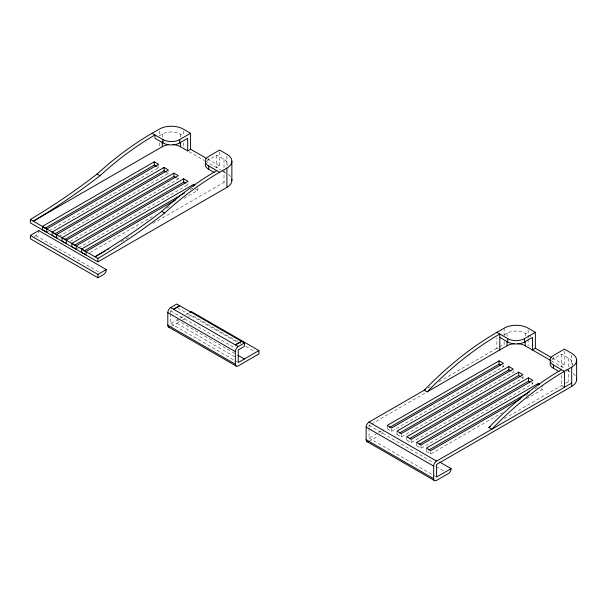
<?xml version="1.0" encoding="UTF-8"?>
<svg xmlns="http://www.w3.org/2000/svg" width="607" height="607" viewBox="0 0 607 607"><rect width="100%" height="100%" fill="white"/><g stroke="black" fill="none" stroke-linecap="round" stroke-linejoin="round"><path stroke-width="0.46" stroke-dasharray="3.04 2.28" d="M170.711 313.637L170.711 323.523L179.247 318.584M180.059 318.121L184.9 315.314M185.704 314.843L188.936 312.977M171.478 326.429L181.675 320.534M182.479 320.071L188.132 316.793M188.936 316.33L191.357 314.927L237.747 341.711M159.034 135.991L162.259 134.132A12.838 7.413 0 0 1 180.416 134.132L183.648 135.991M34.303 236.518L35.881 235.615A4.112 2.375 -60 0 0 38.56 231.988M46.769 232.253L48.408 231.313M49.22 230.842L158.624 167.676L158.624 165.165M56.58 237.914L58.211 236.973M59.031 236.502L168.435 173.336L168.435 171.66M206.866 161.121A11.814 6.821 0 0 1 208.74 159.709L216.729 155.096L223.998 159.292A12.838 7.413 0 0 1 227.648 165.499M70.465 241.222L178.238 178.997L178.238 177.32M219.635 151.94L219.635 165.999L216.729 167.676L216.729 155.096M76.186 249.242L77.825 248.293M78.637 247.823L188.041 184.665L188.041 182.98M190.226 189.695L193.489 187.806L193.489 186.129M90.079 252.542L152.129 216.722M166.826 208.231L170.908 205.879M183.967 198.337L197.852 190.325L197.852 187.806M121.119 241.753L129.283 237.034M152.964 223.368L223.998 182.358A12.838 7.413 0 0 0 226.039 180.818M170.711 312.734L170.711 310.943L172.236 310.063M503.818 335.056L507.042 333.19A12.838 7.413 0 0 1 525.199 333.19L530.852 336.453M428.041 388.025L430.5 386.606M438.929 381.742L498.491 347.356M499.295 346.885L504.136 344.093M369.041 427.245L369.041 425.446L370.68 424.498M371.499 424.027L425.537 392.828M369.041 428.14L369.041 438.026L377.918 432.897M378.722 432.434L383.571 429.642M387.198 425.446L387.198 428.8L388.829 427.859M369.041 441.38L378.336 436.016M387.198 428.8L391.561 431.319L503.408 366.734L503.408 365.057M397.008 431.941L397.008 434.46L398.64 433.519M397.008 434.46L401.364 436.979L513.219 372.402L513.219 369.883M406.811 436.767L406.811 440.121L408.443 439.18M551.649 360.179A11.814 6.821 0 0 1 553.531 358.767L561.521 354.154L568.782 358.35A12.838 7.413 0 0 1 572.431 364.557M406.811 440.121L411.167 442.64L523.022 378.062L523.022 376.386M416.614 442.427L416.614 445.781L418.246 444.84M564.419 350.998L564.419 365.057L561.521 366.734L561.521 354.154M416.614 445.781L420.977 448.3L532.825 383.723L532.825 382.046M426.418 448.087L426.418 451.441L428.056 450.5M535.01 388.753L537.461 387.334M525.487 395.923L528.75 394.042M426.418 451.441L430.78 453.96L502.626 412.479M526.307 398.807L542.635 389.383L542.635 386.029M504.394 418.587L564.745 383.745M565.549 383.275L568.782 381.416A12.838 7.413 0 0 0 569.89 380.688M207.533 159.011L219.635 165.999M552.317 358.069L564.419 365.057M188.974 151.651L204.301 160.506M205.113 160.969L220.766 170.006M221.578 170.476L226.092 173.086M551.513 360.96L565.549 369.064M566.361 369.534L570.876 372.144M498.324 349.124L496.875 348.289L496.875 337.978M564.419 387.281L561.521 385.604L561.521 374.36M157.175 166.842L158.624 167.676M166.978 172.502L168.435 173.336M176.781 178.162L178.238 178.997M186.592 183.822L188.041 184.665M195.666 189.065L197.852 190.325M501.959 365.9L503.408 366.734M521.572 377.22L523.022 378.062M531.375 382.88L532.825 383.723M541.178 388.541L542.635 389.383M238.559 342.173L241.002 343.585M245.888 346.407L254.022 351.104M177.623 307.886L237.034 342.189M170.711 310.943L235 348.061M369.041 425.446L433.337 462.564M35.881 235.615L99.358 272.262M436.001 466.624L444.142 471.32M176.827 319.988L236.237 354.291M176.834 323.341L236.244 357.637M170.711 323.523L234.188 360.171M235 360.641L237.443 362.045M369.041 438.026L432.518 474.674M433.337 475.144L435.773 476.556M572.538 363.593L572.538 365.391M571.688 355.156L571.688 365.262M568.782 358.35L568.782 381.416M553.531 357.091L553.531 358.767M528.105 329.996L528.105 334.586M528.105 335.504L528.105 338.258M528.105 339.184L528.105 345.611M525.199 333.19L525.199 335.883M507.042 333.19L507.042 336.786M504.136 328.159L504.136 335.656M504.136 341.278L504.136 345.77M430.78 451.441L430.78 453.96M420.977 444.946L420.977 448.3M411.167 439.286L411.167 442.64M401.364 433.626L401.364 436.979M391.561 428.8L391.561 431.319M226.904 156.098L226.904 166.197M223.998 159.292L223.998 168.276M223.998 169.778L223.998 182.358M208.74 158.032L208.74 159.709M183.322 130.937L183.322 135.528M183.322 142.88L183.322 146.553M180.416 134.132L180.416 137.728M162.259 134.132L162.259 137.728M159.353 130.937L159.353 135.528M159.353 142.88L159.353 146.553M223.998 171.872A12.838 7.413 0 0 1 226.039 173.405M228.361 174.513A16.95 9.788 0 0 1 230.577 176.72M568.782 370.93A12.838 7.413 0 0 1 569.89 371.659M573.145 373.571A16.95 9.788 0 0 1 575.36 375.786M383.176 431.539A4.112 2.375 -60 0 1 381.416 434.119"/><path stroke-width="0.91" d="M169.596 327.264A4.112 2.375 -60 0 1 167.805 325.2L167.805 312.62A4.112 2.375 -60 0 1 170.711 307.582L176.804 304.016L244.355 343.016L244.355 346.415L238.263 349.935L238.263 362.516L258.901 350.573L191.357 311.573L189.741 312.506M258.901 350.573L258.908 353.927L238.263 365.877A4.112 2.375 -60 0 1 235.357 364.192L235.357 351.612A4.112 2.375 -60 0 1 238.263 346.582L244.355 343.016M231.722 179.194A16.95 9.788 0 0 1 226.904 187.388L97.902 261.86L30.358 222.868L30.35 219.461A628.951 363.123 -60 0 0 97.052 174.08A280.07 161.697 -60 0 1 152.091 133.29L159.353 129.101A16.95 9.788 0 0 1 183.322 129.101L190.583 133.29L190.583 149.223L206.729 158.548M168.018 144.792A12.838 7.413 0 0 0 162.259 146.712L33.256 221.191A628.951 363.123 -60 0 0 99.95 175.757A280.07 161.697 -60 0 1 154.997 134.966L154.997 138.32L162.987 142.933A11.814 6.821 0 0 0 179.687 142.933L187.677 138.32L187.677 150.908L190.583 149.223M152.091 133.29L162.987 139.58A11.814 6.821 0 0 0 179.687 139.58L190.583 133.29M42.414 226.388L154.269 161.803L158.624 164.322L46.769 228.9L42.414 226.388L42.414 229.742L46.769 232.253L46.769 228.9M30.373 235.433L38.78 230.577L106.331 269.576A4.112 2.375 -60 0 1 103.425 274.607L97.924 277.786L30.38 238.786L30.373 235.433L97.924 274.432L97.924 277.786M44.865 228.323L154.269 165.165L156.447 166.417M52.217 232.049L164.072 167.471L168.435 169.983L56.58 234.56L52.217 232.049L52.217 235.402L56.58 237.914L56.58 234.56M54.668 233.983L164.072 170.825L166.25 172.085M62.028 237.709L173.883 173.132L178.238 175.643L66.383 240.22L62.028 237.709L62.028 241.062L66.383 243.582L66.383 240.22M64.479 239.651L173.883 176.485L176.06 177.745M71.831 243.369L183.686 178.792L188.041 181.303L76.186 245.888L71.831 243.369L71.831 246.723L76.186 249.242L76.186 245.888M74.282 245.311L183.686 182.146L185.135 182.98M175.802 199.695L85.997 251.548L85.997 254.902L81.634 252.383L81.634 249.029L193.489 184.452L194.946 185.287M97.902 261.86L97.902 258.461A628.951 363.123 -60 0 0 164.596 213.08A280.07 161.697 -60 0 1 219.635 172.289L226.904 168.093A16.95 9.788 0 0 0 226.904 154.261L219.635 150.066L208.74 156.356A11.814 6.821 0 0 0 208.74 165.999L208.74 169.353L214.339 172.585M84.085 250.972L184.513 192.988M105.61 250.706L94.996 256.784A628.951 363.123 -60 0 0 161.69 211.403A280.07 161.697 -60 0 1 216.729 170.613M107.242 249.765L108.873 248.817M97.924 274.432L106.331 269.576M514.448 343.661A12.838 7.413 0 0 0 507.042 345.77L427.146 391.894L424.24 390.218A280.07 161.697 -60 0 1 496.875 332.348L504.136 328.159A16.95 9.788 0 0 1 528.105 328.159L535.366 332.348L535.366 348.289L551.513 357.606M368.29 441.699A4.112 2.375 -60 0 1 366.135 439.703L366.135 427.123A4.112 2.375 -60 0 1 369.041 422.093L425.583 389.444M496.875 332.348L507.771 338.638A11.814 6.821 0 0 0 524.478 338.638L535.366 332.348M499.781 337.386L507.771 341.999A11.814 6.821 0 0 0 524.478 341.999L532.468 337.386L532.468 349.966L535.366 348.289M499.053 360.869L387.198 425.446L391.561 427.958L503.408 363.381L499.053 360.869L499.053 364.223L389.648 427.389M508.856 366.529L397.008 431.107L401.364 433.626L513.219 369.041L508.856 366.529L508.856 369.883L399.452 433.049M518.666 372.19L406.811 436.767L411.167 439.286L523.022 374.701L518.666 372.19L518.666 375.543L409.262 438.709M528.469 377.85L416.614 442.427L420.977 444.946L532.825 380.369L528.469 377.85L528.469 381.204L419.065 444.37M539.729 384.352L538.272 383.51L426.418 448.087L430.78 450.606L520.586 398.753M559.123 371.643L553.531 368.411L553.531 365.057A11.814 6.821 0 0 1 553.531 355.414L564.419 349.124L571.688 353.32A16.95 9.788 0 0 1 571.688 367.159L564.419 371.347A280.07 161.697 -60 0 0 491.791 429.217L488.885 427.54A280.07 161.697 -60 0 1 561.521 369.671M428.868 450.03L529.296 392.054M488.885 427.54L490.517 426.6M439.726 462.056L451.115 468.634A4.112 2.375 -60 0 1 448.209 473.672L436.592 480.38A4.112 2.375 -60 0 1 433.686 478.703L433.686 466.123A4.112 2.375 -60 0 1 436.592 461.092L571.688 383.093M576.506 378.252A16.95 9.788 0 0 1 571.688 386.447L436.592 464.446L436.592 477.026L451.115 468.634M173.01 144.603A12.838 7.413 0 0 1 180.416 146.712L187.677 150.908M517.801 343.661A12.838 7.413 0 0 1 525.199 345.77L550.223 360.217M208.74 165.999L219.635 172.289M553.531 365.057L564.419 371.347L564.419 387.281M499.053 364.223L500.509 365.057M508.856 369.883L511.041 371.143M518.666 375.543L520.844 376.803M528.469 381.204L529.919 382.046M97.052 174.08L99.95 175.757M161.69 211.403L164.596 213.08M81.634 249.029L85.997 251.548M30.35 219.461L97.902 258.461M170.711 307.582L238.263 346.582M369.041 422.093L436.592 461.092M167.805 312.62L235.357 351.612M366.135 427.123L433.686 466.123M237.868 355.232L244.378 358.987M167.805 325.2L235.357 364.192M366.135 439.703L433.686 478.703M168.655 327.082L236.206 366.074M366.985 441.585L434.536 480.585M576.65 360.239L576.65 379.527M571.688 367.159L571.688 386.447M538.272 383.51L538.272 385.187M525.199 341.278L525.199 345.77M524.478 338.638L524.478 341.999M507.771 338.638L507.771 341.999M507.042 341.278L507.042 345.77M499.781 349.966L499.781 334.032A280.07 161.697 -60 0 0 427.146 391.894M231.866 161.181L231.866 180.469M226.904 168.093L226.904 187.388M193.489 184.452L193.489 186.129M183.686 178.792L183.686 182.146M180.416 142.22L180.416 146.712M179.687 139.58L179.687 142.933M173.883 173.132L173.883 176.485M164.072 167.471L164.072 170.825M162.987 139.58L162.987 142.933M162.259 141.317L162.259 146.712M154.269 161.803L154.269 165.165M38.78 230.577A4.112 2.375 -60 0 1 38.757 231.032M208.74 169.353A11.814 6.821 0 0 1 205.386 163.64M553.531 368.411A11.814 6.821 0 0 1 550.17 362.705M179.71 305.693L173.617 309.259L179.71 305.693M241.449 341.339L235.357 344.905L241.449 341.392"/></g></svg>
